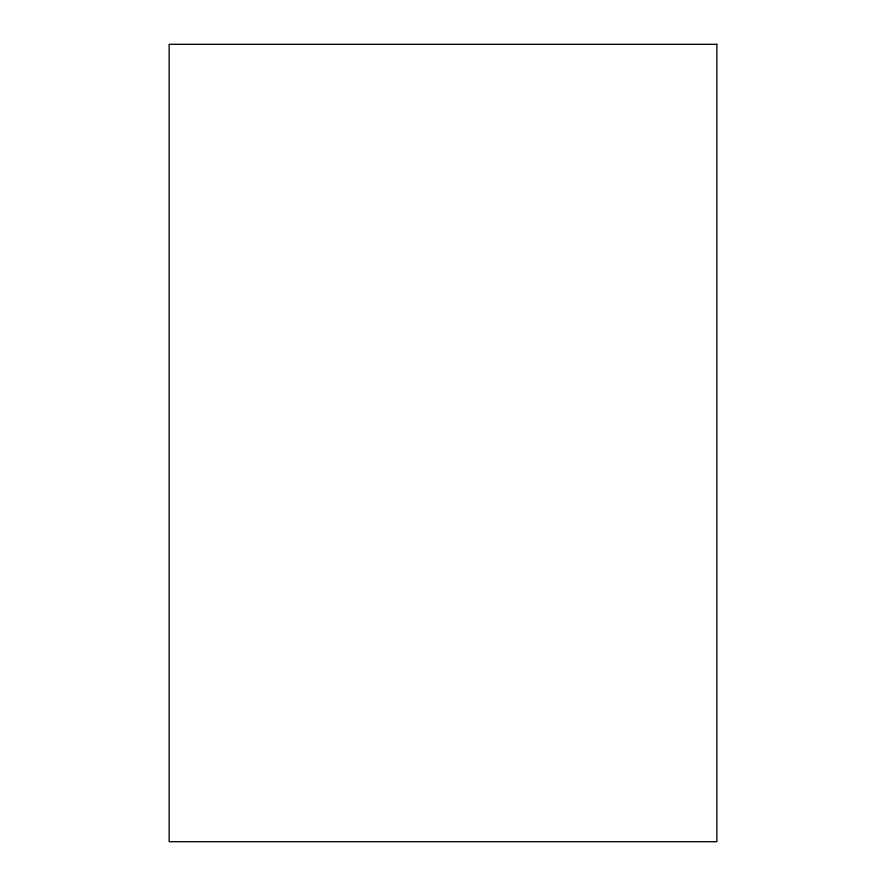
<?xml version="1.0" encoding="UTF-8"?>
<svg xmlns="http://www.w3.org/2000/svg" width="886" height="886" viewBox="0 0 886 886"><rect width="100%" height="100%" fill="white"/><g stroke="black" fill="none" stroke-linecap="round" stroke-linejoin="round"><path stroke-width="1.33" d="M716.852 44.3L169.148 44.3L169.148 841.7L716.852 841.7L716.852 44.3"/></g></svg>
